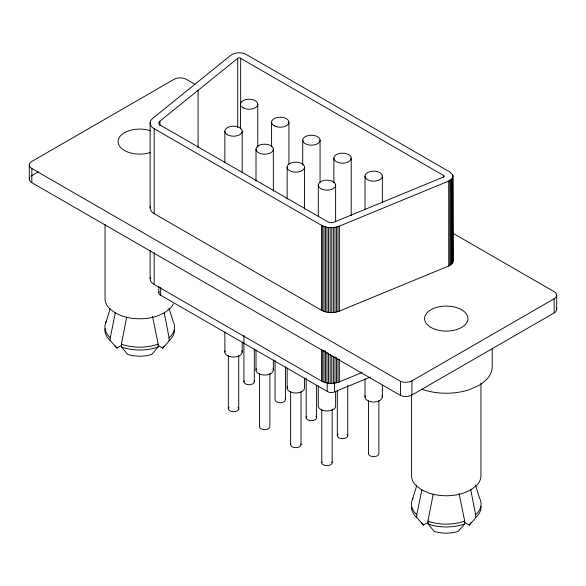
<?xml version="1.0" encoding="UTF-8"?>
<svg xmlns="http://www.w3.org/2000/svg" width="586" height="586" viewBox="0 0 586 586"><rect width="100%" height="100%" fill="white"/><g stroke="black" fill="none" stroke-linecap="round" stroke-linejoin="round"><path stroke-width="0.88" d="M452.978 175.888L452.304 178.393L448.73 181.037L339.36 226.145C333.646 228.335 326.9 228.196 321.465 225.288L154.184 128.715A13.888 8.021 0 0 1 152.704 118.379L230.833 55.238A10.196 5.889 0 0 1 246.332 54.498L450.011 172.086L452.78 175.046L452.963 261.686L451.667 264.103L448.73 265.985L339.36 311.093C333.646 313.283 326.9 313.144 321.465 310.236L154.184 213.663A13.888 8.021 0 0 1 150.28 206.777M452.963 261.686L452.78 175.046M121.566 345.352L116.812 348.099L110.256 340.561L110.256 337.726L115.369 312.631M428.095 522.324L423.334 525.071L416.785 517.526L416.785 514.698L421.898 489.603M152.528 316.374L158.183 344.099L158.183 346.927L151.627 354.471C143.892 356.852 135.513 356.662 127.741 354.53L121.434 346.846L121.434 344.019L126.686 317.151M459.05 493.346L464.705 521.071L464.705 523.899L458.157 531.443C450.422 533.824 442.042 533.634 434.27 531.502L427.963 523.818L427.963 520.991L433.215 494.123M241.908 350.772A8.673 5.003 0 0 1 231.287 356.903L229.199 356.398A8.673 5.003 0 0 1 224.863 352.069L225.156 350.772M287.147 167.164L287.448 165.867A8.673 5.003 0 0 1 291.484 162.827L293.579 162.329A8.673 5.003 0 0 1 300.157 162.827L301.951 163.626A8.673 5.003 0 0 1 303.328 169.662A8.673 5.003 0 0 1 293.579 171.998L291.484 171.5A8.673 5.003 0 0 1 287.147 167.164L287.147 199.094M273.054 368.748A8.673 5.003 0 0 1 262.433 374.879L260.345 374.381A8.673 5.003 0 0 1 256.009 370.044L256.302 368.748M304.493 377.977L304.493 388.027A8.673 5.003 0 0 1 293.579 392.862L291.484 392.364A8.673 5.003 0 0 1 287.147 388.027L287.448 386.731M105.868 322.454L110.146 308.881M412.398 499.426L416.675 485.853M158.271 345.564L162.769 348.157L164.139 346.077M464.046 522.104L469.291 525.129L471.122 522.353M174.518 329.31A34.801 20.092 0 0 1 170.38 339.433L162.769 348.157M481.047 506.282A34.801 20.092 0 0 1 476.901 516.405L469.291 525.129M159.912 121.17L159.451 121.595A5.208 3.003 0 0 0 159.927 124.906L328.057 221.977A5.208 3.003 0 0 0 333.793 222.255L443.844 176.877A1.502 0.864 0 0 0 444.012 175.734L240.026 57.963A1.502 0.864 0 0 0 238.041 58.058L159.912 121.17L159.912 125.726M169.076 340.473L169.076 337.646L170.38 336.606A34.801 20.092 0 0 0 173.068 321.304L168.995 308.309M475.605 517.445L475.605 514.618L476.901 513.578A34.801 20.092 0 0 0 479.597 498.276L475.524 485.281M38.163 171.94L31.842 175.588A8.673 5.003 0 0 0 31.095 176.078M195.05 84.347L186.326 79.315A8.673 5.003 0 0 0 174.071 79.315L31.842 161.428A8.673 5.003 0 0 0 31.842 168.512L400.524 381.303A8.673 5.003 0 0 0 411.929 380.871L554.158 298.757A8.673 5.003 0 0 0 554.158 291.682L452.692 233.096M29.593 177.829A8.673 5.003 0 0 0 31.842 182.664L400.524 395.462A8.673 5.003 0 0 0 411.929 395.03L554.158 312.917A8.673 5.003 0 0 0 556.407 308.082M158.183 344.099L158.022 344.172A34.801 20.092 0 0 1 123.236 344.766L121.434 344.019M158.183 346.927L158.022 347A34.801 20.092 0 0 1 123.236 347.601L121.434 346.846M464.705 521.071L464.552 521.144A34.801 20.092 0 0 1 429.765 521.738L427.963 520.991M464.705 523.899L464.552 523.972A34.801 20.092 0 0 1 429.765 524.573L427.963 523.818M150.28 277.566A13.888 8.021 0 0 0 154.184 284.452L321.465 381.025C326.9 383.933 333.646 384.072 339.36 381.882L361.855 372.608M159.187 291.806A5.208 3.003 0 0 0 159.927 294.802L328.057 391.873A5.208 3.003 0 0 0 333.793 392.144L370.411 377.084M416.785 514.698L416.653 514.603A34.801 20.092 0 0 1 413.086 497.983M416.785 517.526L416.653 517.438A34.801 20.092 0 0 1 411.482 507.476M110.256 337.726L110.131 337.631A34.801 20.092 0 0 1 106.564 321.011M110.256 340.561L110.131 340.466A34.801 20.092 0 0 1 104.997 328.753M421.349 522.522L423.334 525.071M114.827 345.55L116.812 348.099M320.059 140.193L319.766 138.897A8.673 5.003 0 0 0 309.144 135.359A8.673 5.003 0 0 0 303.021 141.49A8.673 5.003 0 0 0 313.635 145.028L315.729 144.53A8.673 5.003 0 0 0 320.059 140.193L320.059 182.165M470.697 489.544L475.605 514.618M164.168 312.572L169.076 337.646M556.7 295.219L556.7 309.379M554.158 298.757L554.158 312.917M492.211 348.641L492.211 366.528A45.95 26.531 0 0 1 478.989 385.339L469.525 389.595A45.95 26.531 0 0 1 421.869 389.199M480.945 383.068L480.945 475.737A34.677 20.019 0 0 1 476.293 485.743L470.785 489.889L463.607 493.075A34.677 20.019 0 0 1 428.923 493.075L421.744 489.889L416.228 485.743A34.677 20.019 0 0 1 411.584 475.737L411.584 394.876M452.736 177.58L452.736 262.528M452.304 178.393L452.304 263.334M451.667 179.155L451.667 264.103M450.854 179.865L450.854 264.813M449.865 180.495L449.865 265.443M448.73 181.037L448.73 265.985M443.456 175.361L443.456 177.184M411.929 380.871L411.929 395.03M400.524 381.303L400.524 395.462M382.35 176.152A8.673 5.003 0 0 1 369.341 180.488A8.673 5.003 0 0 1 369.341 171.815A8.673 5.003 0 0 1 382.35 176.152L382.35 202.61M382.35 385.141L382.35 397.015M378.878 400.67L378.878 453.645A5.201 3.003 0 0 1 372.996 456.626A5.201 3.003 0 0 1 368.653 452.868M368.477 400.67L368.477 453.645M365.005 176.152L365.005 209.913M365.005 378.746L365.005 397.015M351.204 158.169A8.673 5.003 0 0 1 338.203 162.505A8.673 5.003 0 0 1 338.203 153.84A8.673 5.003 0 0 1 351.204 158.169L351.204 215.655M347.74 385.427L347.74 435.669M339.36 226.145L339.36 311.093M339.36 359.196L339.36 381.882M337.983 226.643L337.983 311.591M337.983 358.786L337.983 382.38M337.331 390.913L337.331 435.669M336.51 227.046L336.51 311.994M336.51 357.372L336.51 382.783M335.632 185.139A8.673 5.003 0 0 1 322.63 189.476A8.673 5.003 0 0 1 322.63 180.81A8.673 5.003 0 0 1 335.632 185.139L335.632 221.64M335.632 391.389L335.632 406.003A8.673 5.003 0 0 1 326.966 411.013A8.673 5.003 0 0 1 318.293 406.003L318.293 385.91M334.972 227.353L334.972 312.301M334.972 356.771L334.972 383.09M334.525 383.032L334.525 391.88M333.866 158.169L333.866 182.81M333.383 227.544L333.383 312.492M333.383 356.962L333.383 383.281M332.167 409.658L332.167 462.64M331.764 227.632L331.764 312.58M331.764 355.233L331.764 383.369M330.138 227.61L330.138 312.558M330.138 354.303L330.138 383.347M328.526 227.478L328.526 312.426M328.526 353.27L328.526 383.215M327.222 382.599L327.222 391.448M326.959 227.236L326.959 312.184M326.959 352.12L326.959 382.973M325.442 226.892L325.442 311.84M325.442 350.868L325.442 382.636M324.014 226.452L324.014 311.4M324.014 350.421L324.014 382.189M322.681 225.91L322.681 310.858M322.681 349.886L322.681 381.654M321.758 409.658L321.758 462.64M321.465 225.288L321.465 310.236M321.465 349.263L321.465 381.025M318.293 185.139L318.293 216.161M316.594 385.72L316.594 417.686M306.192 378.41L306.192 417.686M304.493 167.164L304.493 209.136M302.72 140.193L302.72 164.827M301.021 391.682L301.021 444.657M290.619 391.682L290.619 444.657M288.92 122.21L288.92 164.183M287.147 367.927L287.147 388.027M285.448 366.821L285.448 399.703M275.046 360.427L275.046 399.703A5.201 3.003 0 0 0 280.928 402.685A5.201 3.003 0 0 0 285.272 398.927M273.347 149.181A8.673 5.003 0 0 1 260.345 153.517A8.673 5.003 0 0 1 260.345 144.845A8.673 5.003 0 0 1 273.347 149.181L273.347 191.153M273.347 359.994L273.347 370.044M271.582 122.21L271.582 146.844M269.882 373.7L269.882 426.674A5.201 3.003 0 0 1 264 429.655A5.201 3.003 0 0 1 259.649 425.897M259.473 373.7L259.473 426.674M257.774 104.235L257.774 147.115M256.009 149.181L256.009 181.118M256.009 349.952L256.009 370.044M254.309 348.846L254.309 381.728M243.944 335.397L243.901 381.728M242.201 131.198L242.201 172.262M242.201 342.019L242.201 352.069M240.663 58.285L240.663 103.817M240.436 104.235L240.436 128.869M238.736 355.717L238.736 408.698M237.704 58.292L237.704 127.514M228.335 355.717L228.335 408.698M224.863 131.198L224.863 162.227M224.863 331.969L224.863 352.069M198.061 90.332L198.061 147.709M160.667 287.316L160.667 295.285M158.806 286.642L158.806 292.832M154.184 128.715L154.184 213.663M154.184 252.683L154.184 284.452M150.126 122.767L150.126 207.715M150.126 250.369L150.126 278.504M105.055 224.27L105.055 298.765A34.677 20.019 0 0 0 109.707 308.771L115.215 312.917L122.393 316.103A34.677 20.019 0 0 0 157.077 316.103L164.256 312.917L169.772 308.771A34.677 20.019 0 0 0 173.236 303.944M31.842 168.512L31.842 182.664M29.3 164.966L29.3 179.126M150.573 152.448A21.675 12.511 0 0 1 118.064 141.607A21.675 12.511 0 0 1 150.573 130.773M382.05 395.718A8.673 5.003 0 0 1 373.678 402.018A8.673 5.003 0 0 1 365.305 395.718M238.041 407.197A5.201 3.003 0 0 1 233.536 411.702A5.201 3.003 0 0 1 229.031 407.197M254.134 380.951A5.201 3.003 0 0 1 249.109 384.731A5.201 3.003 0 0 1 244.084 380.951M315.898 416.185A5.201 3.003 0 0 1 311.393 420.689A5.201 3.003 0 0 1 306.888 416.185M300.845 443.88A5.201 3.003 0 0 1 295.82 447.66A5.201 3.003 0 0 1 290.795 443.88M331.991 461.863A5.201 3.003 0 0 1 326.966 465.643A5.201 3.003 0 0 1 321.941 461.863M347.037 434.167A5.201 3.003 0 0 1 342.532 438.672A5.201 3.003 0 0 1 338.027 434.167M242.978 107.773A8.673 5.003 0 0 0 257.481 105.524A8.673 5.003 0 0 0 246.86 99.393A8.673 5.003 0 0 0 242.978 107.773M274.116 125.748A8.673 5.003 0 0 0 288.62 123.507A8.673 5.003 0 0 0 278.006 117.376A8.673 5.003 0 0 0 274.116 125.748M227.405 134.743A8.673 5.003 0 0 0 241.908 132.495A8.673 5.003 0 0 0 231.287 126.364A8.673 5.003 0 0 0 227.405 134.743M435.427 329.42A21.675 12.511 0 0 0 467.936 318.579A21.675 12.511 0 0 0 435.427 307.745A21.675 12.511 0 0 0 435.427 329.42"/></g></svg>
